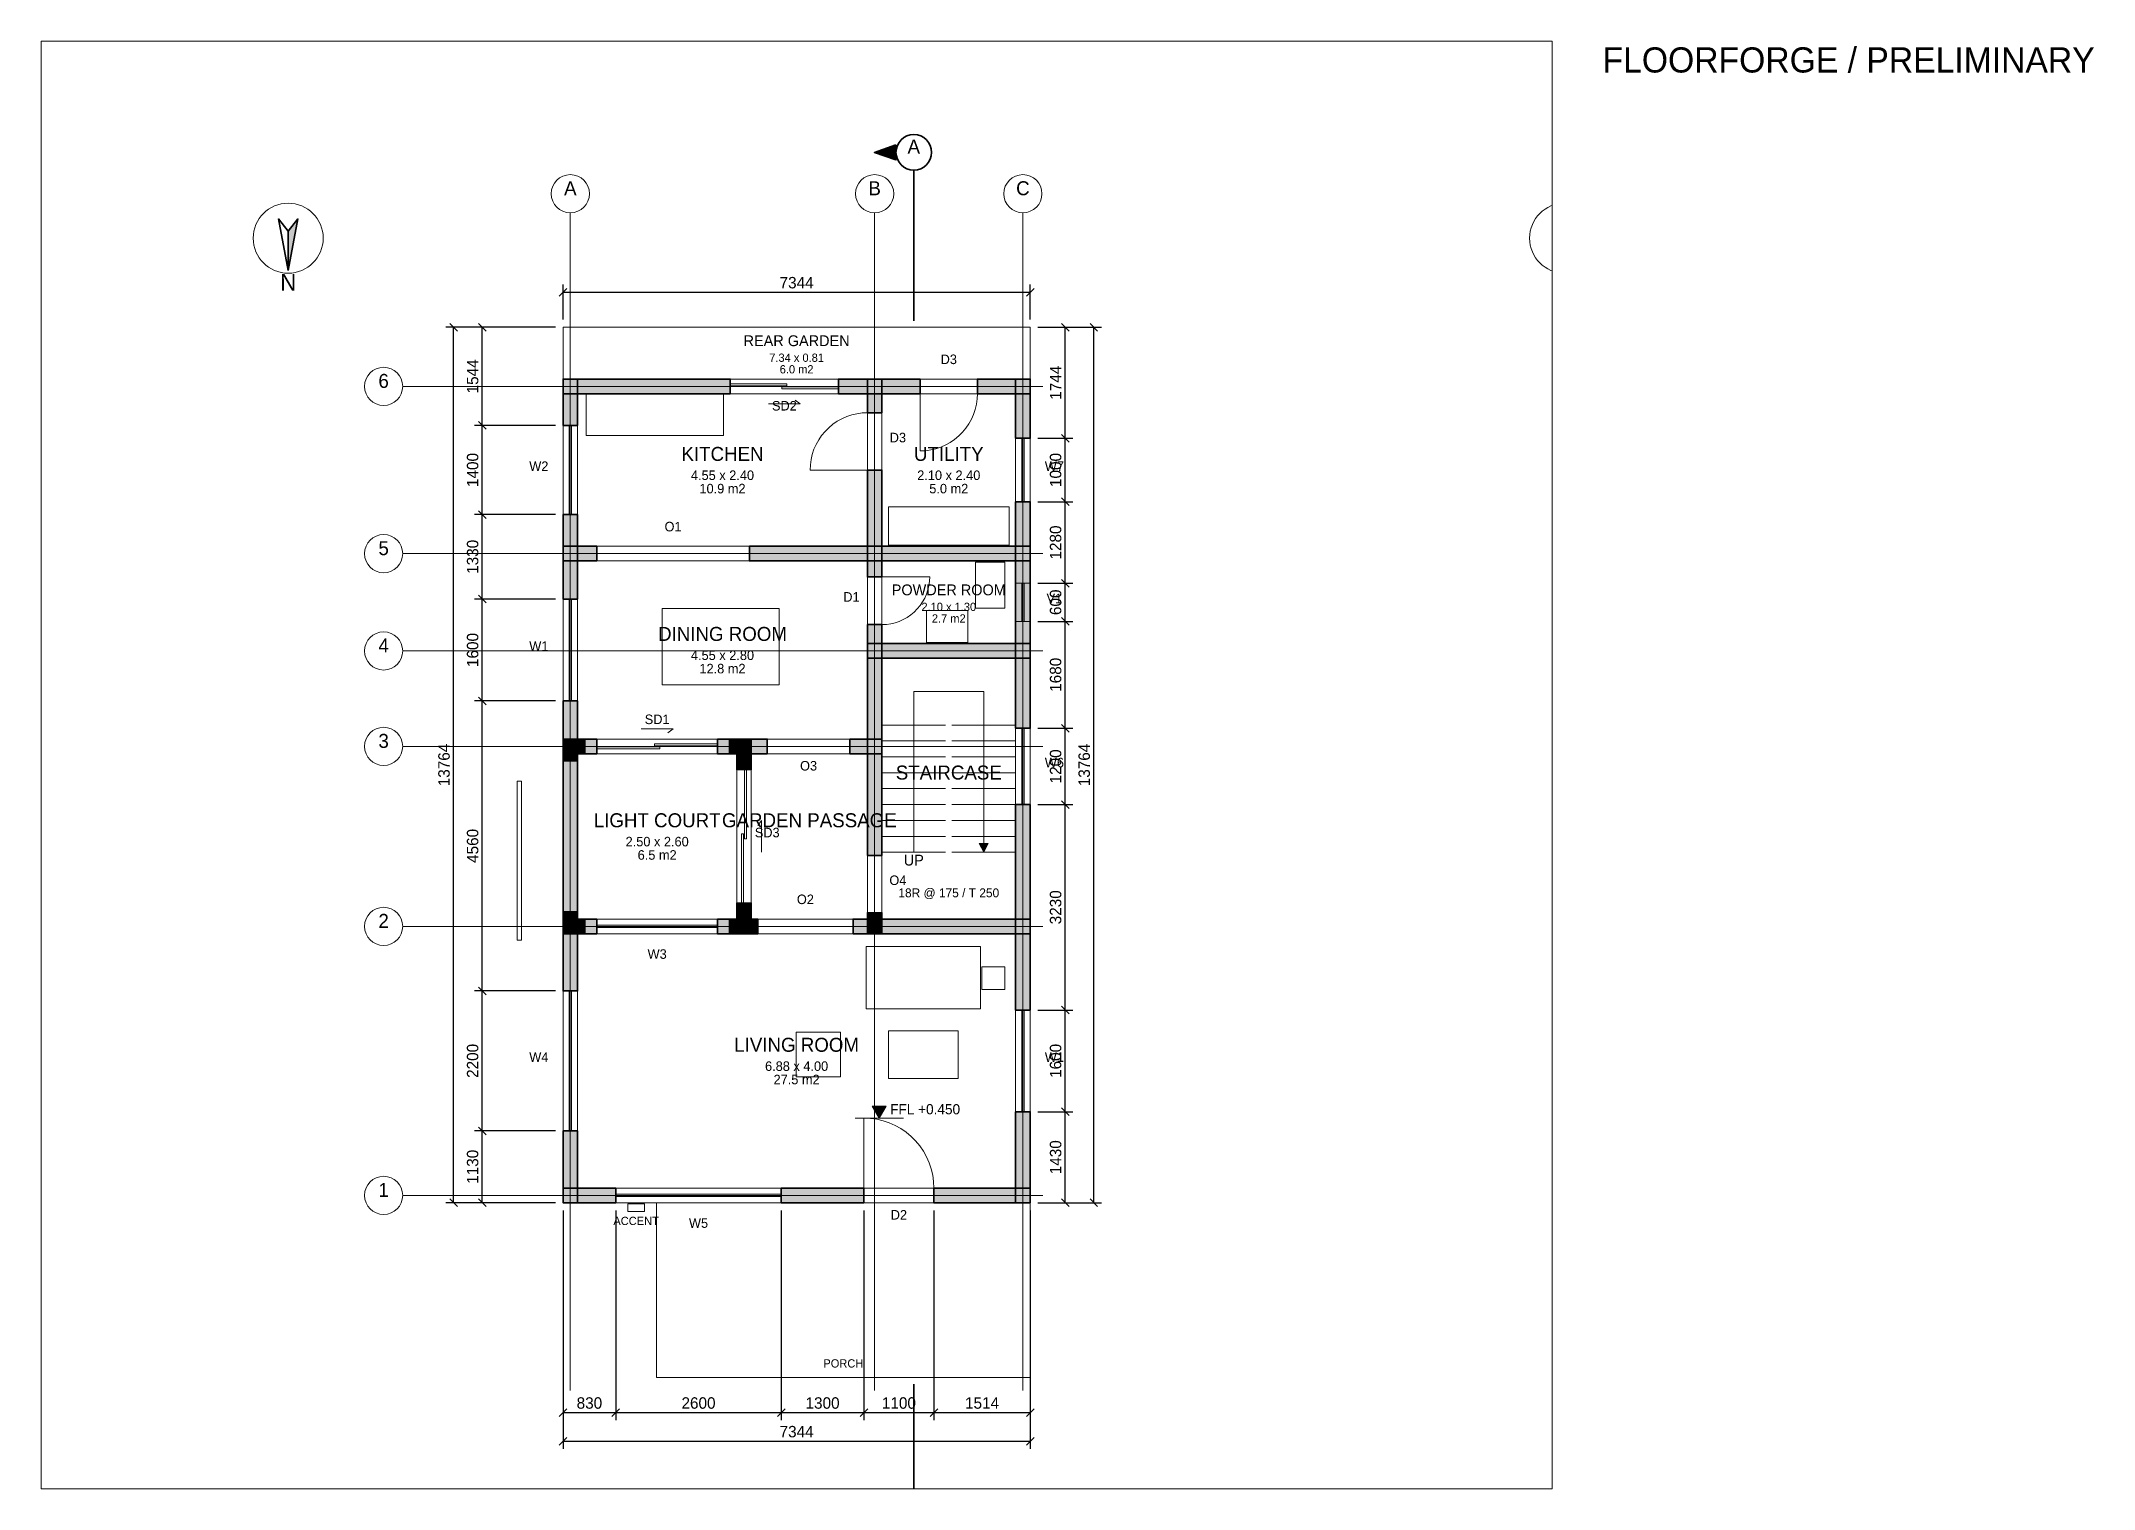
# Paper-space layout 'GROUND' of a CAD drawing. Header units: millimetres. Extents: x 20 to 346, y 30 to 260.
# The model-space entities are those that its viewports show. They can reach past a viewport. Long polylines and large blocks are cut down to what shows.
import ezdxf
from ezdxf.enums import TextEntityAlignment as Align

# ---------------------------------------------------------------- set-up
doc = ezdxf.new("R2010")
doc.units = ezdxf.units.MM
for name, color, linetype, lineweight in [('A-ANNO', 7, 'Continuous', 18), ('A-DIMS', 7, 'Continuous', 13), ('A-DOOR', 3, 'Continuous', 18), ('A-EXT', 30, 'Continuous', 18), ('A-FLOR', 8, 'Continuous', 13), ('A-FURN', 8, 'Continuous', 13), ('A-GRID', 8, 'Continuous', 13), ('A-LEVL', 7, 'Continuous', 13), ('A-SECT', 1, 'Continuous', 35), ('A-STAIR', 7, 'Continuous', 18), ('A-TAGS', 1, 'Continuous', 13), ('A-WALL', 7, 'Continuous', 35), ('A-WIND', 4, 'Continuous', 18)]:
    doc.layers.add(name, color=color, linetype=linetype, lineweight=lineweight)
doc.dimstyles.new('FF-ARCH', dxfattribs={"dimtxt": 180, "dimasz": 90, "dimexe": 120, "dimexo": 120, "dimgap": 60, "dimtad": 1, "dimdec": 0, "dimtsz": 60, "dimcen": 2.5, "dimazin": 3, "dimtfac": 1, "dimtmove": 0, "dimatfit": 3})

msp = doc.modelspace()

# ---------------------------------------------------------------- hatches: boundary and pattern name
at = {"layer": 'A-LEVL'}
msp.add_hatch(color=7, dxfattribs=at).paths.add_polyline_path([(4862, 1520), (5082, 1520), (4972, 1330)])
at = {"layer": 'A-SECT'}
msp.add_hatch(color=7, dxfattribs=at).paths.add_polyline_path([(5234, 16634), (4894, 16514), (5234, 16394)])
at = {"layer": 'A-STAIR'}
msp.add_hatch(color=7, dxfattribs=at).paths.add_polyline_path([(6544, 5650), (6684, 5650), (6614, 5510)])
at = {"layer": 'A-WALL'}
for points in [[(-4320, 14658), (-4166, 15466.5), (-4320, 15274)], [(0, 12950), (230, 12950), (230, 12220), (0, 12220), (0, 12835), (0, 12950)], [(115, 12720), (0, 12720), (0, 12950), (2630, 12950), (2630, 12720), (115, 12720)], [(5014, 12950), (5014, 12720), (4330, 12720), (4330, 12950), (4899, 12950), (5014, 12950)], [(4784, 12950), (5014, 12950), (5014, 12420), (4784, 12420), (4784, 12835), (4784, 12950)], [(4899, 12720), (4784, 12720), (4784, 12950), (5614, 12950), (5614, 12720), (4899, 12720)], [(7344, 12950), (7344, 12720), (6514, 12720), (6514, 12950), (7229, 12950), (7344, 12950)], [(7114, 12950), (7344, 12950), (7344, 12020), (7114, 12020), (7114, 12835), (7114, 12950)], [(5014, 10205), (5014, 10090), (4784, 10090), (4784, 11520), (5014, 11520), (5014, 10205)], [(7344, 10205), (7344, 10090), (7114, 10090), (7114, 11020), (7344, 11020), (7344, 10205)], [(230, 10205), (230, 10090), (0, 10090), (0, 10820), (230, 10820), (230, 10205)], [(0, 10320), (230, 10320), (230, 9490), (0, 9490), (0, 10205), (0, 10320)], [(115, 10090), (0, 10090), (0, 10320), (530, 10320), (530, 10090), (115, 10090)], [(5014, 10320), (5014, 10090), (2930, 10090), (2930, 10320), (4899, 10320), (5014, 10320)], [(4784, 10320), (5014, 10320), (5014, 9840), (4784, 9840), (4784, 10205), (4784, 10320)], [(7229, 10320), (7344, 10320), (7344, 10090), (4899, 10090), (4784, 10090), (4784, 10320), (7229, 10320)], [(7114, 10205), (7114, 10320), (7344, 10320), (7344, 8675), (7344, 8560), (7114, 8560), (7114, 10205)], [(5014, 8675), (5014, 8560), (4784, 8560), (4784, 9090), (5014, 9090), (5014, 8675)], [(4784, 8675), (4784, 8790), (5014, 8790), (5014, 7175), (5014, 7060), (4784, 7060), (4784, 8675)], [(7229, 8790), (7344, 8790), (7344, 8560), (4899, 8560), (4784, 8560), (4784, 8790), (7229, 8790)], [(7114, 8790), (7344, 8790), (7344, 7460), (7114, 7460), (7114, 8675), (7114, 8790)], [(230, 7175), (230, 7060), (0, 7060), (0, 7890), (230, 7890), (230, 7175)], [(0, 7175), (0, 7290), (230, 7290), (230, 7060), (230, 6945), (0, 6945), (0, 7175)], [(230, 7290), (345, 7290), (345, 7060), (115, 7060), (0, 7060), (0, 7290), (230, 7290)], [(0, 7060), (0, 7175), (230, 7175), (230, 4460), (230, 4345), (0, 4345), (0, 7060)], [(230, 7060), (115, 7060), (115, 7290), (530, 7290), (530, 7060), (230, 7060)], [(2845, 7290), (2845, 7060), (2430, 7060), (2430, 7290), (2730, 7290), (2845, 7290)], [(2845, 7290), (2960, 7290), (2960, 7060), (2730, 7060), (2615, 7060), (2615, 7290), (2845, 7290)], [(2730, 7175), (2730, 7290), (2960, 7290), (2960, 7060), (2960, 6945), (2730, 6945), (2730, 7175)], [(2845, 7060), (2730, 7060), (2730, 7290), (3210, 7290), (3210, 7060), (2845, 7060)], [(2730, 7175), (2960, 7175), (2960, 6810), (2730, 6810), (2730, 7060), (2730, 7175)], [(5014, 7290), (5014, 7060), (4510, 7060), (4510, 7290), (4899, 7290), (5014, 7290)], [(4784, 7290), (5014, 7290), (5014, 5460), (4784, 5460), (4784, 7175), (4784, 7290)], [(7344, 4345), (7344, 4230), (7114, 4230), (7114, 6260), (7344, 6260), (7344, 4345)], [(0, 4460), (0, 4575), (230, 4575), (230, 4345), (230, 4230), (0, 4230), (0, 4460)], [(2960, 4460), (2960, 4345), (2730, 4345), (2730, 4710), (2960, 4710), (2960, 4460)], [(2730, 4460), (2730, 4575), (2960, 4575), (2960, 4345), (2960, 4230), (2730, 4230), (2730, 4460)], [(5014, 4345), (5014, 4230), (4784, 4230), (4784, 4560), (5014, 4560), (5014, 4345)], [(0, 4460), (230, 4460), (230, 3330), (0, 3330), (0, 4345), (0, 4460)], [(230, 4460), (345, 4460), (345, 4230), (115, 4230), (0, 4230), (0, 4460), (230, 4460)], [(230, 4230), (115, 4230), (115, 4460), (530, 4460), (530, 4230), (230, 4230)], [(2845, 4460), (2845, 4230), (2430, 4230), (2430, 4460), (2730, 4460), (2845, 4460)], [(2845, 4460), (2960, 4460), (2960, 4230), (2730, 4230), (2615, 4230), (2615, 4460), (2845, 4460)], [(2845, 4230), (2730, 4230), (2730, 4460), (3060, 4460), (3060, 4230), (2845, 4230)], [(5014, 4460), (5014, 4230), (4560, 4230), (4560, 4460), (4899, 4460), (5014, 4460)], [(7229, 4460), (7344, 4460), (7344, 4230), (4899, 4230), (4784, 4230), (4784, 4460), (7229, 4460)], [(7114, 4460), (7344, 4460), (7344, 3030), (7114, 3030), (7114, 4345), (7114, 4460)], [(7344, 115), (7344, 0), (7114, 0), (7114, 1430), (7344, 1430), (7344, 115)], [(230, 115), (230, 0), (0, 0), (0, 1130), (230, 1130), (230, 115)], [(0, 0), (0, 230), (830, 230), (830, 0), (115, 0), (0, 0)], [(4730, 230), (4730, 0), (3430, 0), (3430, 230), (4730, 230)], [(7344, 0), (5830, 0), (5830, 230), (7229, 230), (7344, 230), (7344, 0)]]:
    msp.add_hatch(color=7, dxfattribs=at).paths.add_polyline_path(points)

# ---------------------------------------------------------------- linework, layer by layer
at = {"layer": 'A-ANNO'}
for centre in [(-4320, 15164), (15744, 15164)]:
    msp.add_circle(centre, 550, dxfattribs=at)
at = {"layer": 'A-DOOR'}
for p, q in [((3730, 12560), (3650, 12620)), ((5614, 12720), (5614, 11820)), ((3230, 12560), (3730, 12560)), ((4784, 11520), (3884, 11520)), ((530, 10320), (2930, 10320)), ((530, 10090), (2930, 10090)), ((5014, 9840), (5764, 9840)), ((1230, 7450), (1730, 7450)), ((1730, 7450), (1650, 7390)), ((3210, 7290), (4510, 7290)), ((3210, 7060), (4510, 7060)), ((3120, 6010), (3060, 5930)), ((3120, 5510), (3120, 6010)), ((4784, 4560), (4784, 5460)), ((5014, 4560), (5014, 5460)), ((3060, 4460), (4560, 4460)), ((3060, 4230), (4560, 4230)), ((4730, 230), (4730, 1330))]:
    msp.add_line(p, q, dxfattribs=at)
for points in [[(2630, 12841), (3520, 12841), (3520, 12873), (2630, 12873)], [(3440, 12797), (4330, 12797), (4330, 12829), (3440, 12829)], [(530, 7169), (1520, 7169), (1520, 7137), (530, 7137)], [(1440, 7213), (2430, 7213), (2430, 7181), (1440, 7181)], [(2883, 5720), (2883, 6810), (2851, 6810), (2851, 5720)], [(2839, 4710), (2839, 5800), (2807, 5800), (2807, 4710)]]:
    msp.add_lwpolyline(points, close=True, dxfattribs=at)
for points in [[(6514, 12720), (6510.2, 12637), (6498.7, 12554.6), (6479.6, 12473.7), (6453.2, 12394.9), (6419.6, 12318.8), (6379.2, 12246.2), (6332.2, 12177.6), (6279.1, 12113.7), (6220.3, 12054.9), (6156.4, 12001.8), (6087.8, 11954.8), (6015.2, 11914.4), (5939.1, 11880.8), (5860.3, 11854.4), (5779.4, 11835.3), (5697, 11823.8), (5614, 11820)], [(4784, 12420), (4701, 12416.2), (4618.6, 12404.7), (4537.7, 12385.6), (4458.9, 12359.2), (4382.8, 12325.6), (4310.2, 12285.2), (4241.6, 12238.2), (4177.7, 12185.1), (4118.9, 12126.3), (4065.8, 12062.4), (4018.8, 11993.8), (3978.4, 11921.2), (3944.8, 11845.1), (3918.4, 11766.3), (3899.3, 11685.4), (3887.8, 11603), (3884, 11520)], [(5014, 9090), (5083.2, 9093.2), (5151.8, 9102.8), (5219.2, 9118.6), (5284.9, 9140.6), (5348.3, 9168.6), (5408.8, 9202.3), (5466, 9241.5), (5519.3, 9285.7), (5568.3, 9334.7), (5612.5, 9388), (5651.7, 9445.2), (5685.4, 9505.7), (5713.4, 9569.1), (5735.4, 9634.8), (5751.2, 9702.2), (5760.8, 9770.8), (5764, 9840)], [(5830, 230), (5825.3, 331.5), (5811.3, 432.1), (5788, 531), (5755.7, 627.4), (5714.7, 720.3), (5665.2, 809.1), (5607.8, 892.9), (5542.9, 971.1), (5471.1, 1042.9), (5392.9, 1107.8), (5309.1, 1165.2), (5220.3, 1214.7), (5127.4, 1255.7), (5031, 1288), (4932.1, 1311.3), (4831.5, 1325.3), (4730, 1330)]]:
    msp.add_lwpolyline(points, dxfattribs=at)
at = {"layer": 'A-EXT'}
for points in [[(-720, 4129), (-650, 4129), (-650, 6629), (-720, 6629)], [(1469, -2750), (7344, -2750), (7344, 0), (1469, 0)], [(1019, -140), (1279, -140), (1279, -20), (1019, -20)]]:
    msp.add_lwpolyline(points, close=True, dxfattribs=at)
at = {"layer": 'A-FLOR'}
for points in [[(0, 12950), (7344, 12950), (7344, 13764), (0, 13764)], [(0, 0), (0, 230), (0, 4230), (0, 4345), (0, 4460), (0, 4575), (0, 6945), (0, 7060), (0, 7175), (0, 7290), (0, 10090), (0, 10205), (0, 10320), (0, 12720), (0, 12835), (0, 12950), (0, 13764), (7344, 13764), (7344, 12950), (7344, 12720), (7344, 10320), (7344, 10205), (7344, 10090), (7344, 8790), (7344, 8675), (7344, 8560), (7344, 4460), (7344, 4345), (7344, 4230), (7344, 230), (7344, 115), (7344, 0), (7114, 0), (230, 0), (115, 0), (0, 0)], [(230, 10320), (4784, 10320), (4784, 12720), (230, 12720)], [(5014, 10320), (7114, 10320), (7114, 12720), (5014, 12720)], [(230, 7290), (4784, 7290), (4784, 10090), (230, 10090)], [(5014, 8790), (7114, 8790), (7114, 10090), (5014, 10090)], [(5014, 4460), (7114, 4460), (7114, 8560), (5014, 8560)], [(230, 4460), (2730, 4460), (2730, 7060), (230, 7060)], [(2960, 4460), (4784, 4460), (4784, 7060), (2960, 7060)], [(230, 230), (7114, 230), (7114, 4230), (230, 4230)]]:
    msp.add_lwpolyline(points, close=True, dxfattribs=at)
at = {"layer": 'A-FURN'}
for points in [[(2524, 12060), (2524, 12715), (364, 12715), (364, 12060)], [(7014, 10340), (7014, 10940), (5114, 10940), (5114, 10340)], [(6944, 9350), (6944, 10070), (6484, 10070), (6484, 9350)], [(3400, 8140), (3400, 9340), (1560, 9340), (1560, 8140)], [(6364, 8810), (6364, 9310), (5714, 9310), (5714, 8810)], [(6564, 3050), (6564, 4030), (4764, 4030), (4764, 3050)], [(6944, 3350), (6944, 3710), (6584, 3710), (6584, 3350)], [(4364, 1980), (4364, 2680), (3664, 2680), (3664, 1980)], [(6214, 1955), (6214, 2705), (5114, 2705), (5114, 1955)]]:
    msp.add_lwpolyline(points, close=True, dxfattribs=at)
at = {"layer": 'A-GRID'}
for p, q in [((115, -2950), (115, 15564)), ((4899, -2950), (4899, 15564)), ((7229, -2950), (7229, 15564)), ((-2520, 12835), (7544, 12835)), ((-2520, 10205), (7544, 10205)), ((-2520, 8675), (7544, 8675)), ((-2520, 7175), (7544, 7175)), ((-2520, 4345), (7544, 4345)), ((-2520, 115), (7544, 115))]:
    msp.add_line(p, q, dxfattribs=at)
for centre in [(115, 15864), (4899, 15864), (7229, 15864), (-2820, 12835), (-2820, 10205), (-2820, 8675), (-2820, 7175), (-2820, 4345), (-2820, 115)]:
    msp.add_circle(centre, 300, dxfattribs=at)
at = {"layer": 'A-LEVL'}
msp.add_line((4592, 1330), (5352, 1330), dxfattribs=at)
msp.add_lwpolyline([(4862, 1520), (5082, 1520), (4972, 1330)], close=True, dxfattribs=at)
at = {"layer": 'A-SECT'}
for p, q in [((5514, 15934), (5514, 16234)), ((5514, 13864), (5514, 15934)), ((5514, -2850), (5514, -4320)), ((5514, -4320), (5514, -4620))]:
    msp.add_line(p, q, dxfattribs=at)
msp.add_lwpolyline([(5234, 16634), (4894, 16514), (5234, 16394)], close=True, dxfattribs=at)
msp.add_circle((5514, 16514), 280, dxfattribs=at)
at = {"layer": 'A-STAIR'}
for p, q in [((5014, 7510), (6014, 7510)), ((6114, 7510), (7114, 7510)), ((5014, 7260), (6014, 7260)), ((6114, 7260), (7114, 7260)), ((5014, 7010), (6014, 7010)), ((6114, 7010), (7114, 7010)), ((5014, 6760), (6014, 6760)), ((5014, 6510), (6014, 6510)), ((6114, 6760), (7114, 6760)), ((6114, 6510), (7114, 6510)), ((5014, 6260), (6014, 6260)), ((6114, 6260), (7114, 6260)), ((5014, 6010), (6014, 6010)), ((6114, 6010), (7114, 6010)), ((5014, 5760), (6014, 5760)), ((5014, 5510), (6014, 5510)), ((6114, 5760), (7114, 5760)), ((6114, 5510), (7114, 5510))]:
    msp.add_line(p, q, dxfattribs=at)
msp.add_lwpolyline([(5514, 5510), (5514, 8035), (6614, 8035), (6614, 5510)], dxfattribs=at)
msp.add_lwpolyline([(6544, 5650), (6684, 5650), (6614, 5510)], close=True, dxfattribs=at)
at = {"layer": 'A-WALL'}
for points in [[(-4320, 14658), (-4474, 15466.5), (-4320, 15274)], [(-4320, 14658), (-4166, 15466.5), (-4320, 15274)], [(15744, 14658), (15590, 15466.5), (15744, 15274)], [(0, 12950), (230, 12950), (230, 12220), (0, 12220), (0, 12835), (0, 12950)], [(115, 12720), (0, 12720), (0, 12950), (2630, 12950), (2630, 12720), (115, 12720)], [(5014, 12950), (5014, 12720), (4330, 12720), (4330, 12950), (4899, 12950), (5014, 12950)], [(4784, 12950), (5014, 12950), (5014, 12420), (4784, 12420), (4784, 12835), (4784, 12950)], [(4899, 12720), (4784, 12720), (4784, 12950), (5614, 12950), (5614, 12720), (4899, 12720)], [(7344, 12950), (7344, 12720), (6514, 12720), (6514, 12950), (7229, 12950), (7344, 12950)], [(7114, 12950), (7344, 12950), (7344, 12020), (7114, 12020), (7114, 12835), (7114, 12950)], [(5014, 10205), (5014, 10090), (4784, 10090), (4784, 11520), (5014, 11520), (5014, 10205)], [(7344, 10205), (7344, 10090), (7114, 10090), (7114, 11020), (7344, 11020), (7344, 10205)], [(230, 10205), (230, 10090), (0, 10090), (0, 10820), (230, 10820), (230, 10205)], [(0, 10320), (230, 10320), (230, 9490), (0, 9490), (0, 10205), (0, 10320)], [(115, 10090), (0, 10090), (0, 10320), (530, 10320), (530, 10090), (115, 10090)], [(5014, 10320), (5014, 10090), (2930, 10090), (2930, 10320), (4899, 10320), (5014, 10320)], [(4784, 10320), (5014, 10320), (5014, 9840), (4784, 9840), (4784, 10205), (4784, 10320)], [(7229, 10320), (7344, 10320), (7344, 10090), (4899, 10090), (4784, 10090), (4784, 10320), (7229, 10320)], [(7114, 10205), (7114, 10320), (7344, 10320), (7344, 8675), (7344, 8560), (7114, 8560), (7114, 10205)], [(5014, 8675), (5014, 8560), (4784, 8560), (4784, 9090), (5014, 9090), (5014, 8675)], [(4784, 8675), (4784, 8790), (5014, 8790), (5014, 7175), (5014, 7060), (4784, 7060), (4784, 8675)], [(7229, 8790), (7344, 8790), (7344, 8560), (4899, 8560), (4784, 8560), (4784, 8790), (7229, 8790)], [(7114, 8790), (7344, 8790), (7344, 7460), (7114, 7460), (7114, 8675), (7114, 8790)], [(230, 7175), (230, 7060), (0, 7060), (0, 7890), (230, 7890), (230, 7175)], [(0, 7175), (0, 7290), (230, 7290), (230, 7060), (230, 6945), (0, 6945), (0, 7175)], [(230, 7290), (345, 7290), (345, 7060), (115, 7060), (0, 7060), (0, 7290), (230, 7290)], [(0, 7060), (0, 7175), (230, 7175), (230, 4460), (230, 4345), (0, 4345), (0, 7060)], [(230, 7060), (115, 7060), (115, 7290), (530, 7290), (530, 7060), (230, 7060)], [(2845, 7290), (2845, 7060), (2430, 7060), (2430, 7290), (2730, 7290), (2845, 7290)], [(2845, 7290), (2960, 7290), (2960, 7060), (2730, 7060), (2615, 7060), (2615, 7290), (2845, 7290)], [(2730, 7175), (2730, 7290), (2960, 7290), (2960, 7060), (2960, 6945), (2730, 6945), (2730, 7175)], [(2845, 7060), (2730, 7060), (2730, 7290), (3210, 7290), (3210, 7060), (2845, 7060)], [(2730, 7175), (2960, 7175), (2960, 6810), (2730, 6810), (2730, 7060), (2730, 7175)], [(5014, 7290), (5014, 7060), (4510, 7060), (4510, 7290), (4899, 7290), (5014, 7290)], [(4784, 7290), (5014, 7290), (5014, 5460), (4784, 5460), (4784, 7175), (4784, 7290)], [(7344, 4345), (7344, 4230), (7114, 4230), (7114, 6260), (7344, 6260), (7344, 4345)], [(0, 4460), (0, 4575), (230, 4575), (230, 4345), (230, 4230), (0, 4230), (0, 4460)], [(2960, 4460), (2960, 4345), (2730, 4345), (2730, 4710), (2960, 4710), (2960, 4460)], [(2730, 4460), (2730, 4575), (2960, 4575), (2960, 4345), (2960, 4230), (2730, 4230), (2730, 4460)], [(5014, 4345), (5014, 4230), (4784, 4230), (4784, 4560), (5014, 4560), (5014, 4345)], [(0, 4460), (230, 4460), (230, 3330), (0, 3330), (0, 4345), (0, 4460)], [(230, 4460), (345, 4460), (345, 4230), (115, 4230), (0, 4230), (0, 4460), (230, 4460)], [(230, 4230), (115, 4230), (115, 4460), (530, 4460), (530, 4230), (230, 4230)], [(2845, 4460), (2845, 4230), (2430, 4230), (2430, 4460), (2730, 4460), (2845, 4460)], [(2845, 4460), (2960, 4460), (2960, 4230), (2730, 4230), (2615, 4230), (2615, 4460), (2845, 4460)], [(2845, 4230), (2730, 4230), (2730, 4460), (3060, 4460), (3060, 4230), (2845, 4230)], [(5014, 4460), (5014, 4230), (4560, 4230), (4560, 4460), (4899, 4460), (5014, 4460)], [(7229, 4460), (7344, 4460), (7344, 4230), (4899, 4230), (4784, 4230), (4784, 4460), (7229, 4460)], [(7114, 4460), (7344, 4460), (7344, 3030), (7114, 3030), (7114, 4345), (7114, 4460)], [(7344, 115), (7344, 0), (7114, 0), (7114, 1430), (7344, 1430), (7344, 115)], [(230, 115), (230, 0), (0, 0), (0, 1130), (230, 1130), (230, 115)], [(0, 0), (0, 230), (830, 230), (830, 0), (115, 0), (0, 0)], [(4730, 230), (4730, 0), (3430, 0), (3430, 230), (4730, 230)], [(7344, 0), (5830, 0), (5830, 230), (7229, 230), (7344, 230), (7344, 0)]]:
    msp.add_lwpolyline(points, close=True, dxfattribs=at)
at = {"layer": 'A-WIND'}
for p, q in [((0, 10820), (0, 12220)), ((0, 12220), (230, 12220)), ((97, 10820), (97, 12220)), ((133, 10820), (133, 12220)), ((230, 10820), (230, 12220)), ((7114, 11020), (7114, 12020)), ((7344, 12020), (7114, 12020)), ((7211, 11020), (7211, 12020)), ((7247, 11020), (7247, 12020)), ((7344, 11020), (7344, 12020)), ((7344, 11020), (7114, 11020)), ((0, 10820), (230, 10820)), ((7114, 9140), (7114, 9740)), ((7344, 9740), (7114, 9740)), ((7211, 9140), (7211, 9740)), ((7247, 9140), (7247, 9740)), ((7344, 9140), (7344, 9740)), ((0, 7890), (0, 9490)), ((0, 9490), (230, 9490)), ((97, 7890), (97, 9490)), ((133, 7890), (133, 9490)), ((230, 7890), (230, 9490)), ((7344, 9140), (7114, 9140)), ((0, 7890), (230, 7890)), ((7114, 6260), (7114, 7460)), ((7344, 7460), (7114, 7460)), ((7211, 6260), (7211, 7460)), ((7247, 6260), (7247, 7460)), ((7344, 6260), (7344, 7460)), ((7344, 6260), (7114, 6260)), ((530, 4460), (2430, 4460)), ((530, 4230), (530, 4460)), ((530, 4363), (2430, 4363)), ((530, 4327), (2430, 4327)), ((530, 4230), (2430, 4230)), ((2430, 4230), (2430, 4460)), ((0, 1130), (0, 3330)), ((0, 3330), (230, 3330)), ((97, 1130), (97, 3330)), ((133, 1130), (133, 3330)), ((230, 1130), (230, 3330)), ((7114, 1430), (7114, 3030)), ((7344, 3030), (7114, 3030)), ((7211, 1430), (7211, 3030)), ((7247, 1430), (7247, 3030)), ((7344, 1430), (7344, 3030)), ((7344, 1430), (7114, 1430)), ((0, 1130), (230, 1130)), ((830, 230), (3430, 230)), ((830, 0), (830, 230)), ((830, 133), (3430, 133)), ((830, 97), (3430, 97)), ((830, 0), (3430, 0)), ((3430, 0), (3430, 230))]:
    msp.add_line(p, q, dxfattribs=at)

# ---------------------------------------------------------------- texts
at = {"layer": 'A-ANNO'}
for s, height, p in [('N', 260, (-4320, 14264)), ('N', 260, (15744, 14264)), ('REAR GARDEN', 170, (3672, 13416.5)), ('7.34 x 0.81', 130, (3672, 13181.5)), ('6.0 m2', 130, (3672, 12999.5)), ('KITCHEN', 220, (2507, 11597)), ('UTILITY', 220, (6064, 11597)), ('4.55 x 2.40', 150, (2507, 11317.5)), ('10.9 m2', 150, (2507, 11107.5)), ('2.10 x 2.40', 150, (6064, 11317.5)), ('5.0 m2', 150, (6064, 11107.5)), ('POWDER ROOM', 170, (6064, 9499.5)), ('2.10 x 1.30', 130, (6064, 9264.5)), ('DINING ROOM', 220, (2507, 8767)), ('2.7 m2', 130, (6064, 9082.5)), ('4.55 x 2.80', 150, (2507, 8487.5)), ('12.8 m2', 150, (2507, 8277.5)), ('STAIRCASE', 220, (6064, 6587)), ('LIGHT COURT', 220, (1480, 5837)), ('GARDEN PASSAGE', 220, (3872, 5837)), ('2.50 x 2.60', 150, (1480, 5557.5)), ('6.5 m2', 150, (1480, 5347.5)), ('LIVING ROOM', 220, (3672, 2307)), ('6.88 x 4.00', 150, (3672, 2027.5)), ('27.5 m2', 150, (3672, 1817.5))]:
    msp.add_text(s, height=height, dxfattribs=at).set_placement(p, align=Align.BOTTOM_CENTER)
at = {"layer": 'A-EXT'}
for s, p in [('ACCENT', (1149, -390)), ('PORCH', (4406.5, -2630))]:
    msp.add_text(s, height=130, dxfattribs=at).set_placement(p, align=Align.BOTTOM_CENTER)
at = {"layer": 'A-GRID'}
for s, p in [('A', (115, 15774)), ('B', (4899, 15774)), ('C', (7229, 15774)), ('6', (-2820, 12745)), ('5', (-2820, 10115)), ('4', (-2820, 8585)), ('3', (-2820, 7085)), ('2', (-2820, 4255)), ('1', (-2820, 25))]:
    msp.add_text(s, height=220, dxfattribs=at).set_placement(p, align=Align.BOTTOM_CENTER)
at = {"layer": 'A-LEVL'}
msp.add_text('FFL +0.450', height=160, dxfattribs=at).set_placement((5142, 1390))
at = {"layer": 'A-SECT'}
msp.add_text('A', height=220, dxfattribs=at).set_placement((5514, 16429), align=Align.BOTTOM_CENTER)
at = {"layer": 'A-STAIR'}
for s, height, p in [('UP', 170, (5514, 5250)), ('18R @ 175 / T 250', 140, (6064, 4760))]:
    msp.add_text(s, height=height, dxfattribs=at).set_placement(p, align=Align.BOTTOM_CENTER)
at = {"layer": 'A-TAGS'}
for s, p in [('D3', (6064, 13140)), ('SD2', (3480, 12410)), ('D3', (5264, 11910)), ('W2', (-380, 11460)), ('W7', (7724, 11460)), ('O1', (1730, 10510)), ('D1', (4534, 9405)), ('V1', (7724, 9380)), ('W1', (-380, 8630)), ('SD1', (1480, 7480)), ('O3', (3860, 6750)), ('W6', (7724, 6800)), ('SD3', (3210, 5700)), ('O2', (3810, 4650)), ('O4', (5264, 4950)), ('W3', (1480, 3790)), ('W4', (-380, 2170)), ('W1', (7724, 2170)), ('W5', (2130, -440)), ('D2', (5280, -310))]:
    msp.add_text(s, height=150, dxfattribs=at).set_placement(p, align=Align.BOTTOM_CENTER)

# ---------------------------------------------------------------- dimensions: what is measured, and where the dimension line sits
at = {"layer": 'A-DIMS'}
for base, p1, p2 in [((0, 14314), (0, 13764), (7344, 13764)), ((0, -3300), (0, 0), (830, 0)), ((0, -3750), (0, 0), (7344, 0)), ((830, -3300), (830, 0), (3430, 0)), ((3430, -3300), (3430, 0), (4730, 0)), ((4730, -3300), (4730, 0), (5830, 0)), ((5830, -3300), (5830, 0), (7344, 0))]:
    msp.add_linear_dim(base=base, p1=p1, p2=p2, dimstyle='FF-ARCH', dxfattribs=at).render()
for base, p1, p2 in [((-1720, 0), (0, 0), (0, 13764)), ((-1270, 12220), (0, 12220), (0, 13764)), ((7894, 12020), (7344, 12020), (7344, 13764)), ((8344, 0), (7344, 0), (7344, 13764)), ((-1270, 10820), (0, 10820), (0, 12220)), ((7894, 11020), (7344, 11020), (7344, 12020)), ((7894, 9740), (7344, 9740), (7344, 11020)), ((-1270, 9490), (0, 9490), (0, 10820)), ((7894, 9140), (7344, 9140), (7344, 9740)), ((-1270, 7890), (0, 7890), (0, 9490)), ((7894, 7460), (7344, 7460), (7344, 9140)), ((-1270, 3330), (0, 3330), (0, 7890)), ((7894, 6260), (7344, 6260), (7344, 7460)), ((7894, 3030), (7344, 3030), (7344, 6260)), ((-1270, 1130), (0, 1130), (0, 3330)), ((7894, 1430), (7344, 1430), (7344, 3030)), ((7894, 0), (7344, 0), (7344, 1430)), ((-1270, 0), (0, 0), (0, 1130))]:
    msp.add_linear_dim(base=base, p1=p1, p2=p2, angle=90, dimstyle='FF-ARCH', dxfattribs=at).render()

psp = doc.layouts.new('GROUND')

# ---------------------------------------------------------------- texts
psp.add_text('FLOORFORGE / PRELIMINARY', height=4).set_placement((268, 255))

# ---------------------------------------------------------------- viewports
at = {"layer": 'VIEWPORTS'}
psp.add_viewport(center=(140, 145), size=(240, 230), view_center_point=(3672, 6882), view_height=22764, dxfattribs=at)

doc.saveas('drawing.dxf')
